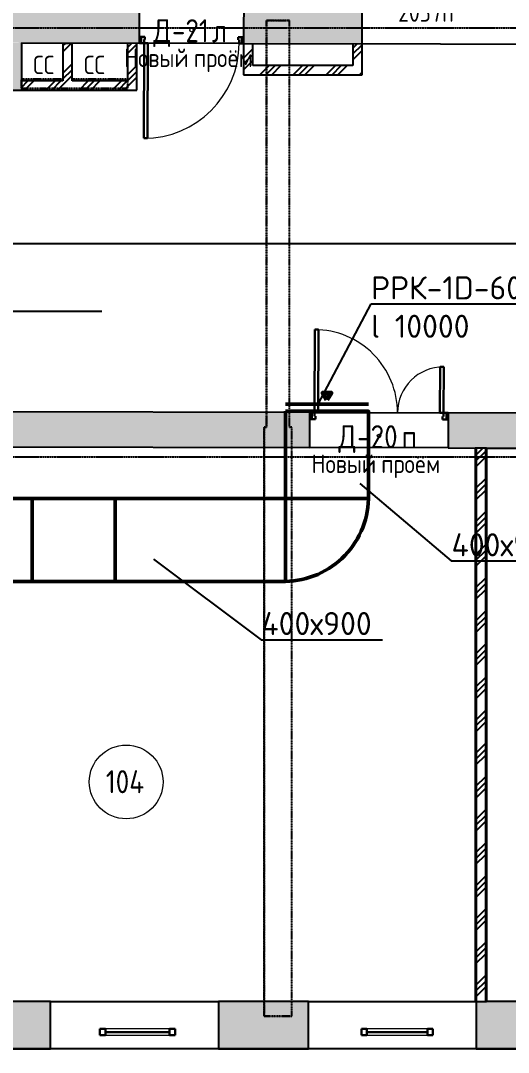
# Model space of a CAD drawing. Header units: millimetres. Extents: x -33838 to 476301, y -41806 to 120107.
# Drawn here: x 11167 to 16456, y 2147 to 13336 of the extents above; entities that cross this region are included whole.
import ezdxf
from ezdxf import colors
from ezdxf.entities.mleader import LeaderData, LeaderLine
from ezdxf.math import Vec2, Vec3

# ---------------------------------------------------------------- set-up
doc = ezdxf.new("R2010")
doc.units = ezdxf.units.MM
for name, pattern in [('ADSK_Линия сетки', [25, 20, -2.5, 0, -2.5]), ('ADSK_Сверху', [4.5, 3, -1.5]), ('ADSK_Снесено', [4.5, 3, -1.5])]:
    doc.linetypes.add(name, pattern=pattern)
for name, color, linetype, lineweight, true_color in [('_ Окна', 5, 'Continuous', 30, 0x0000ff), ('Линии', 7, 'Continuous', 9, 0x00a600), ('Стены внутренние', 5, 'Continuous', 18, 0x0000ff), ('Стены наружные', 1, 'ADSK_Снесено', 18, 0xff0000), ('Стены штриховка', 5, 'Continuous', 18, 0x0000ff)]:
    doc.layers.add(name, color=color, linetype=linetype, lineweight=lineweight, true_color=true_color)
for name, color, linetype, lineweight in [('Аннотация', 7, 'Continuous', 9), ('Вытяжка', 5, 'Continuous', 60), ('Двери', 251, 'Continuous', 18), ('ДУ', 5, 'Continuous', 50), ('Каркас', 7, 'Continuous', 18), ('Марки дверей', 7, 'Continuous', 20), ('Марки помещений', 7, 'Continuous', 20), ('Окна', 251, 'Continuous', 18)]:
    doc.layers.add(name, color=color, linetype=linetype, lineweight=lineweight)
doc.styles.add('GOST Common_1', font='GOST Common_0.ttf', dxfattribs={"width": 0.9, "height": 200})
doc.styles.add('GOST Common_2', font='GOST Common_0.ttf', dxfattribs={"width": 0.9, "height": 250})
doc.styles.add('ISOCPEUR', font='isocpeur.ttf', dxfattribs={"height": 250})
pattern_1 = [(45, (0, 0), (-179.605, 179.605), []), (45, (63.5, 0), (0, 359.2102), []), (45, (-63.5, 0), (0, 359.2102), [])]

# ---------------------------------------------------------------- blocks, each defined once
blk = doc.blocks.new('Витраж-тент со смещением вовне - 60мм 30 сдвиг-1466957-01 План 1-го этажа маркировочный')
at = {"layer": '_ Окна'}
for p, q in [((-387.5, 25), (-387.5, -45)), ((-387.5, 25), (-327.5, 25)), ((-387.5, -45), (-387.5, 25)), ((-327.5, 25), (-327.5, -45)), ((387.5, 25), (327.5, 25)), ((327.5, 25), (327.5, -45)), ((387.5, -45), (387.5, 25)), ((387.5, -45), (387.5, 25)), ((-327.5, -45), (-387.5, -45)), ((-327.5, -10), (327.5, -10)), ((327.5, -45), (387.5, -45))]:
    blk.add_line(p, q, dxfattribs=at)
at = {"layer": 'Окна'}
for p, q in [((327.5, 25), (-327.5, 25)), ((-327.5, -45), (327.5, -45))]:
    blk.add_line(p, q, dxfattribs=at)
blk = doc.blocks.new('Витраж-тент со смещением вовне - 60мм 30 сдвиг-1466958-01 План 1-го этажа маркировочный')
at = {"layer": '_ Окна'}
for p, q in [((-407.5, 25), (-407.5, -45)), ((-407.5, 25), (-347.5, 25)), ((-407.5, -45), (-407.5, 25)), ((-347.5, 25), (-347.5, -45)), ((407.5, 25), (347.5, 25)), ((347.5, 25), (347.5, -45)), ((407.5, -45), (407.5, 25)), ((407.5, -45), (407.5, 25)), ((-347.5, -45), (-407.5, -45)), ((-347.5, -10), (347.5, -10)), ((347.5, -45), (407.5, -45))]:
    blk.add_line(p, q, dxfattribs=at)
at = {"layer": 'Окна'}
for p, q in [((347.5, 25), (-347.5, 25)), ((-347.5, -45), (347.5, -45))]:
    blk.add_line(p, q, dxfattribs=at)
blk = doc.blocks.new('AC_Дверь_Двупольная - Д-20п 1500х2200h-2039721-01 План 1-го этажа маркировочный')
at = {"layer": 'Двери', "lineweight": 30}
for p, q in [((-700, 1090), (-660, 1090)), ((-700, 190), (-700, 1090)), ((-660, 1090), (-660, 190)), ((700, 690), (660, 690)), ((660, 690), (660, 190)), ((700, 190), (700, 690)), ((-750, 190), (-730, 190)), ((-750, 120), (-750, 190)), ((-730, 120), (-750, 120)), ((-730, 190), (-700, 190)), ((-730, 120), (-730, 190)), ((-730, 190), (-730, 120)), ((-690, 120), (-730, 120)), ((-660, 190), (-700, 190)), ((-700, 190), (-700, 150)), ((-700, 150), (-690, 150)), ((-690, 150), (-690, 120)), ((660, 190), (700, 190)), ((700, 150), (690, 150)), ((690, 150), (690, 120)), ((690, 120), (730, 120)), ((730, 190), (700, 190)), ((700, 190), (700, 150)), ((730, 120), (730, 190)), ((750, 190), (730, 190)), ((730, 190), (730, 120)), ((730, 120), (750, 120)), ((750, 120), (750, 190))]:
    blk.add_line(p, q, dxfattribs=at)
at = {"layer": 'Двери'}
for centre, radius, start, end in [((-700, 190), 900, 360, 90), ((700, 190), 500, 90, 180)]:
    blk.add_arc(centre, radius, start, end, dxfattribs=at)
blk = doc.blocks.new('AC_Дверь_Однопольная - Д-21л 1130х2200h-1983160-01 План 1-го этажа маркировочный')
at = {"layer": 'Двери', "lineweight": 30}
for p, q in [((515, 1285), (475, 1285)), ((475, 1285), (475, 255)), ((515, 255), (515, 1285)), ((-545, 255), (-565, 255)), ((-565, 255), (-565, 185)), ((-515, 255), (-545, 255)), ((-545, 255), (-545, 185)), ((-545, 185), (-545, 255)), ((-515, 215), (-515, 255)), ((475, 255), (515, 255)), ((545, 255), (515, 255)), ((515, 255), (515, 215)), ((545, 185), (545, 255)), ((565, 255), (545, 255)), ((545, 255), (545, 185)), ((565, 185), (565, 255)), ((-565, 185), (-545, 185)), ((-545, 185), (-505, 185)), ((-505, 215), (-515, 215)), ((-505, 185), (-505, 215)), ((515, 215), (505, 215)), ((505, 215), (505, 185)), ((505, 185), (545, 185)), ((545, 185), (565, 185))]:
    blk.add_line(p, q, dxfattribs=at)
at = {"layer": 'Двери'}
blk.add_arc((515, 255), 1030, 90, 180, dxfattribs=at)
blk = doc.blocks.new('ADSK_Марка_Помещение_ОдноЗначение - Номер-247393-01 План 1-го этажа маркировочный')
at = {"layer": 'Марки помещений'}
blk.add_circle((0, 0), 4, dxfattribs=at)
blk = doc.blocks.new('ADSK_Марка_Дверь - Марка типа и комментарии-2020407-01 План 1-го этажа маркировочный')
at = {"layer": 'Марки дверей', "lineweight": 9}
blk.add_circle((0, 0), 0.2, dxfattribs=at)
blk = doc.blocks.new('*U2698')
for p, q in [((0, 450), (0, -450)), ((0, 0), (0, 50))]:
    blk.add_line(p, q)
at = {"layer": 'Вытяжка'}
blk.add_lwpolyline([(45, 0), (122, -44), (122, 44)], close=True, dxfattribs=at)

msp = doc.modelspace()

# ---------------------------------------------------------------- hatches: boundary and pattern name
at = {"layer": 'Стены внутренние', "lineweight": 25, "true_color": 0x636466}
for points in [[(11079.61814, 13095.08262), (11305.23612, 13095.08262), (11305.23612, 20408.63165), (10795.23612, 20408.63165), (10795.23612, 13095.08262)], [(10795.23612, 12580.869), (11175.23612, 12582.02567), (11175.23612, 13095.08262), (10795.23612, 13093.98872), (10795.23612, 12682.02567)]]:
    msp.add_hatch(color=251, dxfattribs=at).paths.add_polyline_path(points)
h = msp.add_hatch(color=251, dxfattribs=at)
h.paths.add_polyline_path([(14383.75523, 13084.75238), (14385.22336, 13594.75027), (13586.62697, 13597.04918), (13585.36035, 13087.0513), (13586.62697, 13087.04707)])
h.paths.add_polyline_path([(12455.16353, 13090.3042), (12456.63165, 13600.30209), (11305.23612, 13603.6166), (11305.23612, 13095.08262), (11177.76009, 13093.98145), (12425.16353, 13090.39056)])
h = msp.add_hatch(color=251, dxfattribs=at)
h.paths.add_polyline_path([(16803.74521, 13077.78598), (16805.21333, 13587.78387), (16570.07115, 13588.11533), (16570.07115, 13078.45865), (16720.26114, 13078.0263)])
h.paths.add_polyline_path([(14870.07115, 13083.35243), (14870.07115, 13593.35454), (14385.22336, 13594.59191), (14383.75523, 13084.75238), (14440.23612, 13084.58979)])
h = msp.add_hatch(dxfattribs=at)
h.set_pattern_fill('FP_3', color=251, style=0, pattern_type=2)
h.set_pattern_definition(pattern_1)
h.paths.add_polyline_path([(11725.23612, 12682.02567), (11725.23612, 13092.40544), (11625.23612, 13092.69331), (11625.23612, 12682.02567)])
h = msp.add_hatch(dxfattribs=at)
h.set_pattern_fill('FP_3', color=251, style=0, pattern_type=2)
h.set_pattern_definition(pattern_1)
h.paths.add_polyline_path([(12325.16353, 12682.02567), (12425.16353, 12682.02567), (12425.16353, 13090.39056), (12325.16353, 13090.3042), (12325.16353, 12758.21175)])
h = msp.add_hatch(dxfattribs=at)
h.set_pattern_fill('FP_3', color=251, style=0, pattern_type=2)
h.set_pattern_definition(pattern_1)
h.paths.add_polyline_path([(13585.15884, 12848.35469), (13685.15884, 12848.35469), (13685.15884, 13086.76343), (13585.15884, 13087.0513), (13585.15884, 13084.75238)])
h = msp.add_hatch(dxfattribs=at)
h.set_pattern_fill('FP_3', color=251, style=0, pattern_type=2)
h.set_pattern_definition(pattern_1)
h.paths.add_polyline_path([(14770.07115, 12848.35469), (14870.07115, 12848.35469), (14870.07115, 13083.35243), (14770.07115, 13083.35243)])
h = msp.add_hatch(dxfattribs=at)
h.set_pattern_fill('FP_3', color=251, style=0, pattern_type=2)
h.set_pattern_definition(pattern_1)
h.paths.add_polyline_path([(14440.23612, 12748.35469), (14870.07115, 12748.35469), (14870.07115, 12848.35469), (13585.15884, 12848.35469), (13585.15884, 12748.35469), (14423.81989, 12748.35469)])
h = msp.add_hatch(dxfattribs=at)
h.set_pattern_fill('FP_3', color=251, style=0, pattern_type=2)
h.set_pattern_definition(pattern_1)
h.paths.add_polyline_path([(12194.35206, 12582.02567), (12425.16353, 12582.02567), (12425.16353, 12682.02567), (11175.23612, 12682.02567), (11175.23612, 12582.02567)])
h = msp.add_hatch(color=251, dxfattribs=at)
h.paths.add_polyline_path([(18184.62904, 8694.69354), (18184.62904, 9074.69486), (15803.345, 9080.98931), (15803.345, 8700.98798), (17379.64387, 8696.82135)])
h.paths.add_polyline_path([(14302.34579, 8704.95557), (14303.16521, 9084.95424), (10496.84588, 9095.01597), (10495.84143, 8715.01729), (11263.27398, 8712.98874)])
h.paths.add_polyline_path([(8995.84667, 8718.98223), (8995.84667, 9098.98355), (8133.0233, 9101.26425), (8133.76878, 8721.26096), (8145.58732, 8721.22972)])
h = msp.add_hatch(dxfattribs=at)
h.set_pattern_fill('FP_3', color=251, style=0, pattern_type=2)
h.set_pattern_definition(pattern_1)
h.paths.add_polyline_path([(16207.48246, 2696.47811), (16207.48246, 8699.91972), (16107.48246, 8700.18405), (16107.48246, 2696.47811)])
at = {"layer": 'Стены наружные', "linetype": 'Continuous', "lineweight": 25, "true_color": 0x636466}
h = msp.add_hatch(color=251, dxfattribs=at)
h.paths.add_polyline_path([(41519.93239, 2186.47811), (42036.9317, 2186.47811), (42036.9317, 2696.47811), (41519.93239, 2696.47811), (41519.93239, 2322.95706)])
h.paths.add_polyline_path([(38947.96606, 2186.47811), (39699.93239, 2186.47811), (39699.93239, 2696.47811), (38672.84784, 2696.47811), (38672.84784, 2186.47811)])
h.paths.add_polyline_path([(36852.84784, 2186.47811), (36852.84784, 2696.47811), (35863.53295, 2696.47811), (35863.53295, 2186.47811), (36718.49822, 2186.47811)])
h.paths.add_polyline_path([(34043.53295, 2186.47811), (34043.53295, 2696.47811), (33055.97355, 2696.47811), (33055.97355, 2186.47811), (33296.26645, 2186.47811)])
h.paths.add_polyline_path([(30252.66651, 2186.47811), (31235.97355, 2186.47811), (31235.97355, 2696.47811), (30252.66651, 2696.47811), (30252.66651, 2400.2196)])
h.paths.add_polyline_path([(28432.66651, 2186.47811), (28432.66651, 2696.47811), (27452.43343, 2696.47811), (27452.43343, 2186.47811), (28180.43343, 2186.47811)])
h.paths.add_polyline_path([(22226.95731, 2186.47811), (22792.43343, 2186.47811), (22792.43343, 2696.47811), (21763.72999, 2696.47811), (21763.72999, 2186.47811), (22064.43343, 2186.47811)])
h.paths.add_polyline_path([(25752.43343, 2186.47811), (25752.43343, 2696.47811), (24492.43343, 2696.47811), (24492.43343, 2186.47811)])
h.paths.add_polyline_path([(16107.48246, 2186.47811), (17097.65708, 2186.47811), (17097.65708, 2696.47811), (16107.48246, 2696.47811), (16107.48246, 2602.68459)])
h.paths.add_polyline_path([(19943.72999, 2186.47811), (19943.72999, 2696.47811), (18917.65708, 2696.47811), (18917.65708, 2186.47811), (18972.64368, 2186.47811)])
h.paths.add_polyline_path([(13865.30571, 2186.47811), (14287.48246, 2186.47811), (14287.48246, 2696.47811), (13310.86317, 2696.47811), (13310.86317, 2186.47811)])
h.paths.add_polyline_path([(11490.86206, 2186.47811), (11490.86206, 2696.47811), (10515.87097, 2696.47811), (10515.87097, 2186.47811)])
h.paths.add_polyline_path([(8272.99741, 2186.47811), (8695.87097, 2186.47811), (8695.87097, 2696.47811), (8272.99741, 2696.47811), (8272.99741, 2599.36727)])

# ---------------------------------------------------------------- linework, layer by layer
at = {"linetype": 'ADSK_Линия сетки', "lineweight": 25}
for p, q in [((-11086.22475, 13256.78828), (57141.71826, 13256.78828)), ((-11086.22475, 8606.78828), (57141.71826, 8606.78828))]:
    msp.add_line(p, q, dxfattribs=at)
at = {"color": 251, "lineweight": 25, "true_color": 0x636466}
for points in [[(46033.2121, 20934.05859), (46033.2121, 43759.20652), (56032.61764, 43759.20652), (56213.94922, 8532.30207), (49933.40071, 8532.30207), (49933.40071, 150.23165), (42036.9317, 150.23165), (42036.9317, 2106.78828), (31235.97355, 2186.47811), (31336.39547, 2185.73719), (31336.39547, -2732.56685), (18972.64368, -2732.56685), (18972.64368, 2186.47811), (8272.99741, 2186.47811), (8272.99741, 272.0206), (290.4987, 306.78828), (290.4987, 8529.25245)], [(771.12615, 10918.39612), (46719.85223, 10918.39612), (46719.85223, 20904.56631), (46033.2121, 20934.05859)]]:
    msp.add_lwpolyline(points, dxfattribs=at)
at = {"layer": 'ДУ'}
for points in [[(14039.06817, 9098.91552), (14039.02195, 8154.05956), (14939.02195, 8154.05956), (14939.06817, 9098.91552)], [(14039.02195, 8154.05956), (14039.02195, 7254.05956), (6809.91035, 7254.05956), (6809.91035, 8154.05956)], [(11290.78215, 8154.05956), (12190.78215, 8154.05956), (12190.78215, 7254.05956), (11290.78215, 7254.05956)]]:
    msp.add_lwpolyline(points, close=True, dxfattribs=at)
msp.add_arc((14019.93622, 8173.17668), 919.28453, 271.09347064, 1.185983763, dxfattribs=at)
at = {"layer": 'Каркас', "color": 251, "linetype": 'ADSK_Сверху', "lineweight": 25, "true_color": 0x636466}
for p, q in [((13833.47939, 13335.57109), (14083.47939, 13335.57109)), ((14083.47939, 13335.57109), (13833.47939, 13335.57109)), ((13833.47939, 13335.57109), (13833.47939, 8926.99739)), ((13833.47939, 8926.99739), (13833.47939, 13335.57109)), ((14083.47939, 8926.99739), (14083.47939, 13335.57109)), ((14083.47939, 8926.99739), (14083.47939, 13335.57109)), ((13833.47939, 8926.99739), (13808.47939, 8926.99739)), ((13808.47939, 8926.99739), (13808.47939, 2540.01988)), ((13808.47939, 8926.99739), (13833.47939, 8926.99739)), ((13808.47939, 2540.01988), (13808.47939, 8926.99739)), ((14108.47939, 8926.99739), (14083.47939, 8926.99739)), ((14083.47939, 8926.99739), (14108.47939, 8926.99739)), ((14108.47939, 2540.01988), (14108.47939, 8926.99739)), ((14108.47939, 2540.01988), (14108.47939, 8926.99739)), ((13808.47939, 2540.01988), (14108.47939, 2540.01988)), ((14108.47939, 2540.01988), (13808.47939, 2540.01988))]:
    msp.add_line(p, q, dxfattribs=at)
at = {"layer": 'Линии', "color": 251, "lineweight": 25, "true_color": 0x636466}
msp.add_line((13585.15884, 13087.0513), (13585.15884, 13079.76394), dxfattribs=at)
at = {"layer": 'Стены внутренние', "color": 251, "lineweight": 25, "true_color": 0x636466}
for p, q in [((12455.36503, 13160.30391), (12456.63165, 13600.30209)), ((13586.62697, 13597.04918), (13585.36035, 13157.05101)), ((14870.07115, 13083.35243), (14870.07115, 13593.35454)), ((11175.23612, 13093.98872), (12455.16353, 13090.3042)), ((11175.23612, 13093.98872), (11175.23612, 12582.02567)), ((11625.23612, 13092.69331), (11625.23612, 12682.02567)), ((11725.23612, 12682.02567), (11725.23612, 13092.40544)), ((12325.16353, 13090.67843), (12325.16353, 12682.02567)), ((12425.16353, 12582.02567), (12425.16353, 13090.39056)), ((13535.15905, 13087.19523), (12545.16315, 13090.04512)), ((13585.15884, 13087.0513), (14870.07115, 13083.35243)), ((13585.15884, 13087.0513), (13585.15884, 12748.35469)), ((13685.15884, 12848.35469), (13685.15884, 13086.76343)), ((14770.07115, 13083.6403), (14770.07115, 12848.35469)), ((16570.07115, 13078.45865), (14870.07115, 13083.35243)), ((14870.07115, 12748.35469), (14870.07115, 13083.35243)), ((14770.07115, 12848.35469), (13685.15884, 12848.35469)), ((11625.23612, 12682.02567), (11175.23612, 12682.02567)), ((12325.16353, 12682.02567), (11725.23612, 12682.02567)), ((13585.15884, 12748.35469), (14870.07115, 12748.35469)), ((10451.96421, 12579.82412), (11175.23612, 12582.02567)), ((11175.23612, 12582.02567), (12425.16353, 12582.02567)), ((14303.35024, 9084.95424), (10496.84588, 9095.01597)), ((14393.34993, 9084.71634), (15713.34531, 9081.2272)), ((22033.40207, 9064.52141), (15803.345, 9080.98931)), ((14302.34579, 8704.95557), (14303.16521, 9014.95448)), ((15803.15997, 9010.98955), (15802.34055, 8700.99063)), ((10495.84143, 8715.01729), (14302.34579, 8704.95557)), ((15802.34055, 8700.99063), (14302.34579, 8704.95557)), ((15802.34055, 8700.99063), (16095.48246, 8700.21577)), ((16095.48246, 8700.21577), (16095.48246, 2696.47811)), ((16217.48246, 8699.89329), (16097.48246, 8700.21049)), ((16219.48246, 8699.888), (20125.76405, 8689.56254)), ((16219.48246, 2696.47811), (16219.48246, 8699.888)), ((16095.48246, 2696.47811), (16217.48246, 2696.47811))]:
    msp.add_line(p, q, dxfattribs=at)
at = {"layer": 'Стены внутренние', "color": 251, "linetype": 'ADSK_Сверху', "lineweight": 25, "true_color": 0x636466}
for p, q in [((11625.23612, 13092.69331), (11625.23612, 12701.64231)), ((11625.23612, 13092.69331), (11725.23612, 13092.40544)), ((11725.23612, 12701.64231), (11725.23612, 13092.40544)), ((11625.23612, 12701.64231), (11175.23612, 12701.64231)), ((11175.23612, 12601.64231), (11175.23612, 12701.64231)), ((12325.16353, 12701.64231), (11725.23612, 12701.64231)), ((12325.16353, 12701.64231), (12325.16353, 12601.64231)), ((11175.23612, 12601.64231), (12325.16353, 12601.64231))]:
    msp.add_line(p, q, dxfattribs=at)
at = {"layer": 'Стены наружные', "color": 251, "linetype": 'Continuous', "lineweight": 25, "true_color": 0x636466}
for p, q in [((11490.86206, 2696.47811), (10515.87097, 2696.47811)), ((11490.86206, 2186.47811), (11490.86206, 2696.47811)), ((11490.86206, 2696.47811), (13310.86317, 2696.47811)), ((14287.48246, 2696.47811), (13310.86317, 2696.47811)), ((13310.86317, 2696.47811), (13310.86317, 2186.47811)), ((14287.48246, 2186.47811), (14287.48246, 2696.47811)), ((14287.48246, 2696.47811), (16095.48246, 2696.47811)), ((16107.48246, 2696.47811), (16107.48246, 2186.47811)), ((17097.65708, 2696.47811), (16219.48246, 2696.47811)), ((10515.87097, 2186.47811), (11490.86206, 2186.47811)), ((13310.86317, 2186.47811), (11490.86206, 2186.47811)), ((13310.86317, 2186.47811), (14287.48246, 2186.47811)), ((16107.48246, 2186.47811), (14287.48246, 2186.47811)), ((16107.48246, 2186.47811), (17097.65708, 2186.47811))]:
    msp.add_line(p, q, dxfattribs=at)
at = {"layer": 'Стены штриховка', "color": 251, "lineweight": 25, "true_color": 0x636466}
for p, q in [((16097.48246, 8700.21049), (16095.48246, 8700.21577)), ((16097.48246, 8700.21049), (16097.48246, 2696.47811)), ((16107.48246, 8700.18405), (16107.48246, 2696.47811)), ((16207.48246, 8699.91972), (16207.48246, 2696.47811)), ((16219.48246, 8699.888), (16217.48246, 8699.89329)), ((16217.48246, 8699.89329), (16217.48246, 2696.47811)), ((16217.48246, 2696.47811), (16219.48246, 2696.47811))]:
    msp.add_line(p, q, dxfattribs=at)

# ---------------------------------------------------------------- block references
at = {"layer": '_ Окна', "color": 251, "lineweight": 25, "true_color": 0x636466, "rotation": 180}
for name, p in [('Витраж-тент со смещением вовне - 60мм 30 сдвиг-1466958-01 План 1-го этажа маркировочный', (12433.36317, 2356.47811)), ('Витраж-тент со смещением вовне - 60мм 30 сдвиг-1466957-01 План 1-го этажа маркировочный', (15249.98246, 2356.47811))]:
    msp.add_blockref(name, p, dxfattribs=at)
at = {"layer": 'Двери', "color": 251, "lineweight": 25, "true_color": 0x636466}
for name, p, rotation in [('AC_Дверь_Однопольная - Д-21л 1130х2200h-1983160-01 План 1-го этажа маркировочный', (13020.89525, 13343.67669), 179.8350636095485), ('AC_Дверь_Двупольная - Д-20п 1500х2200h-2039721-01 План 1-го этажа маркировочный', (15052.8454, 8892.97244), 359.8485505277052)]:
    msp.add_blockref(name, p, dxfattribs=dict(at, rotation=rotation))
at = {"layer": 'ДУ', "xscale": -1, "rotation": 269.9999999996962}
msp.add_blockref('*U2698', (14489.02195, 9176.62068), dxfattribs=at)
at = {"layer": 'Марки дверей', "color": 251, "lineweight": 25, "true_color": 0x636466, "xscale": 99.99999999999993, "yscale": 99.99999999999993, "zscale": 99.99999999999993}
for p in [(13020.89525, 13233.91572), (15052.8454, 8831.11276)]:
    msp.add_blockref('ADSK_Марка_Дверь - Марка типа и комментарии-2020407-01 План 1-го этажа маркировочный', p, dxfattribs=at)
at = {"layer": 'Марки помещений', "color": 251, "lineweight": 25, "true_color": 0x636466, "xscale": 99.99999999999993, "yscale": 99.99999999999993, "zscale": 99.99999999999993}
msp.add_blockref('ADSK_Марка_Помещение_ОдноЗначение - Номер-247393-01 План 1-го этажа маркировочный', (12311.23604, 5079.34537), dxfattribs=at)

# ---------------------------------------------------------------- texts
at = {"layer": 'Аннотация', "color": 251, "lineweight": 25, "true_color": 0x636466, "char_height": 200, "attachment_point": 1, "style": 'GOST Common_1'}
for s, insert, width in [('2037h', (15260.18235, 13523.67099), 786.4554375), ('СС', (11302.49964, 12955.40191), 317.46825), ('СС', (11852.49964, 12955.40191), 317.46825)]:
    msp.add_mtext(s, dxfattribs=dict(at, insert=insert, width=width))
at = {"layer": 'Марки дверей', "color": 251, "lineweight": 25, "true_color": 0x636466, "attachment_point": 1}
for s, insert, char_height, width, style in [('\\fGOST Common|b0|i0|c204|p34|;\\W.9;Д', (12604.91597, 13350.92881), 250, 245.316375, 'GOST Common_2'), ('-21', (12807.32222, 13350.92881), 250, 526.7086875, 'GOST Common_2'), ('\\fGOST Common|b0|i0|c204|p34|;\\W.9;л', (13241.90035, 13350.92881), 250, 194.8100625, 'GOST Common_2'), ('Новый', (12289.46597, 13032.02767), 200, 836.96175, 'GOST Common_1'), ('проём', (13045.51285, 13032.02767), 200, 815.3161875, 'GOST Common_1'), ('\\fGOST Common|b0|i0|c204|p34|;\\W.9;Д', (14613.01612, 8948.12585), 250, 245.316375, 'GOST Common_2'), ('-20', (14815.42237, 8948.12585), 250, 584.4301875, 'GOST Common_2'), ('\\fGOST Common|b0|i0|c204|p34|;\\W.9;п', (15297.6255, 8948.12585), 250, 194.8100625, 'GOST Common_2'), ('Новый', (14321.41612, 8629.22472), 200, 836.96175, 'GOST Common_1'), ('проём', (15077.463, 8629.22472), 200, 815.3161875, 'GOST Common_1')]:
    msp.add_mtext(s, dxfattribs=dict(at, insert=insert, char_height=char_height, width=width, style=style))
at = {"layer": 'Марки дверей', "lineweight": 9, "char_height": 200, "width": 79.3670625, "attachment_point": 1, "style": 'GOST Common_1'}
for insert in [(12980.02847, 13032.02767), (15011.97862, 8629.22472)]:
    msp.add_mtext('\\fGOST Common|b0|i0|c204|p34|;\\W.9; ', dxfattribs=dict(at, insert=insert))
at = {"layer": 'Марки помещений', "color": 251, "lineweight": 25, "true_color": 0x636466, "insert": (12090.27878, 5207.07044), "char_height": 250, "width": 548.35425, "attachment_point": 1, "style": 'GOST Common_2'}
msp.add_mtext('104', dxfattribs=at)

# ---------------------------------------------------------------- leaders
at = {"ltscale": 10}
ml = msp.add_multileader_mtext('Standard', dxfattribs=at)
ml.set_content('РРК-1D-60 900х400\\Pl 10000', color=256, style='ISOCPEUR')
ml.set_leader_properties()
ml.build(insert=Vec2(0, 0))
ml.multileader.update_dxf_attribs({"text_left_attachment_type": 6, "text_right_attachment_type": 6, "dogleg_length": 0.36, "arrow_head_size": 0.18})
ctx = ml.context
ctx.base_point, ctx.char_height, ctx.arrow_head_size, ctx.landing_gap_size, ctx.plane_origin = Vec3(14966.88547, 10262.90637), 250, 0.18, 0.09, Vec3(14243.97304, 9176.62068)
ctx.left_attachment, ctx.right_attachment = 6, 6
notes = []
notes.append((ctx, [(1, (1, 1, 0), (14966.52547, 10262.90637), (1, 0), 0.36, [(0, [(14393.59286, 9176.62068)], 0, [])])]))
ctx.mtext.insert, ctx.mtext.flow_direction = Vec3(14966.97547, 10562.90637), 5
ml = msp.add_multileader_mtext('Standard', dxfattribs=at)
ml.set_content('РРК-1D-60 900х400\\Pl 10000', color=256, style='ISOCPEUR')
ml.set_leader_properties()
ml.build(insert=Vec2(0, 0))
ml.multileader.update_dxf_attribs({"text_left_attachment_type": 6, "text_right_attachment_type": 6, "dogleg_length": 0.36, "arrow_head_size": 0.18})
ctx = ml.context
ctx.base_point, ctx.char_height, ctx.arrow_head_size, ctx.landing_gap_size, ctx.plane_origin = Vec3(6069.138, 10186.24259), 250, 0.18, 0.09, Vec3(9943.48439, 9176.62068)
ctx.left_attachment, ctx.right_attachment, ctx.text_align_type = 6, 6, 2
notes.append((ctx, [(0, (1, 1, 0), (8941.83709, 10186.24259), (-1, 0), 0.36, [(0, [(9943.48439, 9176.62068)], 0, [])])]))
ctx.mtext.insert, ctx.mtext.alignment, ctx.mtext.flow_direction = Vec3(9044.228, 10486.24259), 3, 5
ml = msp.add_multileader_mtext('Standard', dxfattribs=at)
ml.set_content('400х900', color=256, style='ISOCPEUR')
ml.set_leader_properties()
ml.build(insert=Vec2(0, 0))
ml.multileader.update_dxf_attribs({"text_left_attachment_type": 6, "text_right_attachment_type": 6, "dogleg_length": 0.36, "arrow_head_size": 0.18})
ctx = ml.context
ctx.base_point, ctx.char_height, ctx.arrow_head_size, ctx.landing_gap_size, ctx.plane_origin = Vec3(15835.46388, 7476.49398), 250, 0.18, 0.09, Vec3(14843.55258, 8317.58488)
ctx.left_attachment, ctx.right_attachment, ctx.text_align_type = 6, 6, 2
notes.append((ctx, [(0, (1, 1, 0), (15835.10388, 7476.49398), (1, 0), 0.36, [(0, [(14843.55258, 8317.58488)], 0, [])])]))
ctx.mtext.insert, ctx.mtext.alignment, ctx.mtext.flow_direction = Vec3(17035.55388, 7776.49398), 3, 5
ml = msp.add_multileader_mtext('Standard', dxfattribs=at)
ml.set_content('400х900', color=256, style='ISOCPEUR')
ml.set_leader_properties()
ml.build(insert=Vec2(0, 0))
ml.multileader.update_dxf_attribs({"text_left_attachment_type": 6, "text_right_attachment_type": 6, "dogleg_length": 0.36, "arrow_head_size": 0.18})
ctx = ml.context
ctx.base_point, ctx.char_height, ctx.arrow_head_size, ctx.landing_gap_size, ctx.plane_origin = Vec3(13773.8608, 6622.26434), 250, 0.18, 0.09, Vec3(12574.9315, 8317.58488)
ctx.left_attachment, ctx.right_attachment, ctx.text_align_type = 6, 6, 2
notes.append((ctx, [(0, (1, 1, 0), (13773.5008, 6622.26434), (1, 0), 0.36, [(0, [(12607.05696, 7494.65798)], 0, [])])]))
ctx.mtext.insert, ctx.mtext.alignment, ctx.mtext.flow_direction = Vec3(14973.9508, 6922.26434), 3, 5
for ctx, leaders in notes:
    for number, flags, end, landing, length, lines in leaders:
        leader = LeaderData()
        leader.index, (leader.has_last_leader_line, leader.has_dogleg_vector, leader.attachment_direction) = number, flags
        leader.last_leader_point, leader.dogleg_vector, leader.dogleg_length = Vec3(end), Vec3(landing), length
        for number, points, colour, breaks in lines:
            line = LeaderLine()
            line.index, line.vertices, line.color, line.breaks = number, Vec3.list(points), colors.encode_raw_color(colour), breaks
            leader.lines.append(line)
        ctx.leaders.append(leader)

doc.saveas('drawing.dxf')
